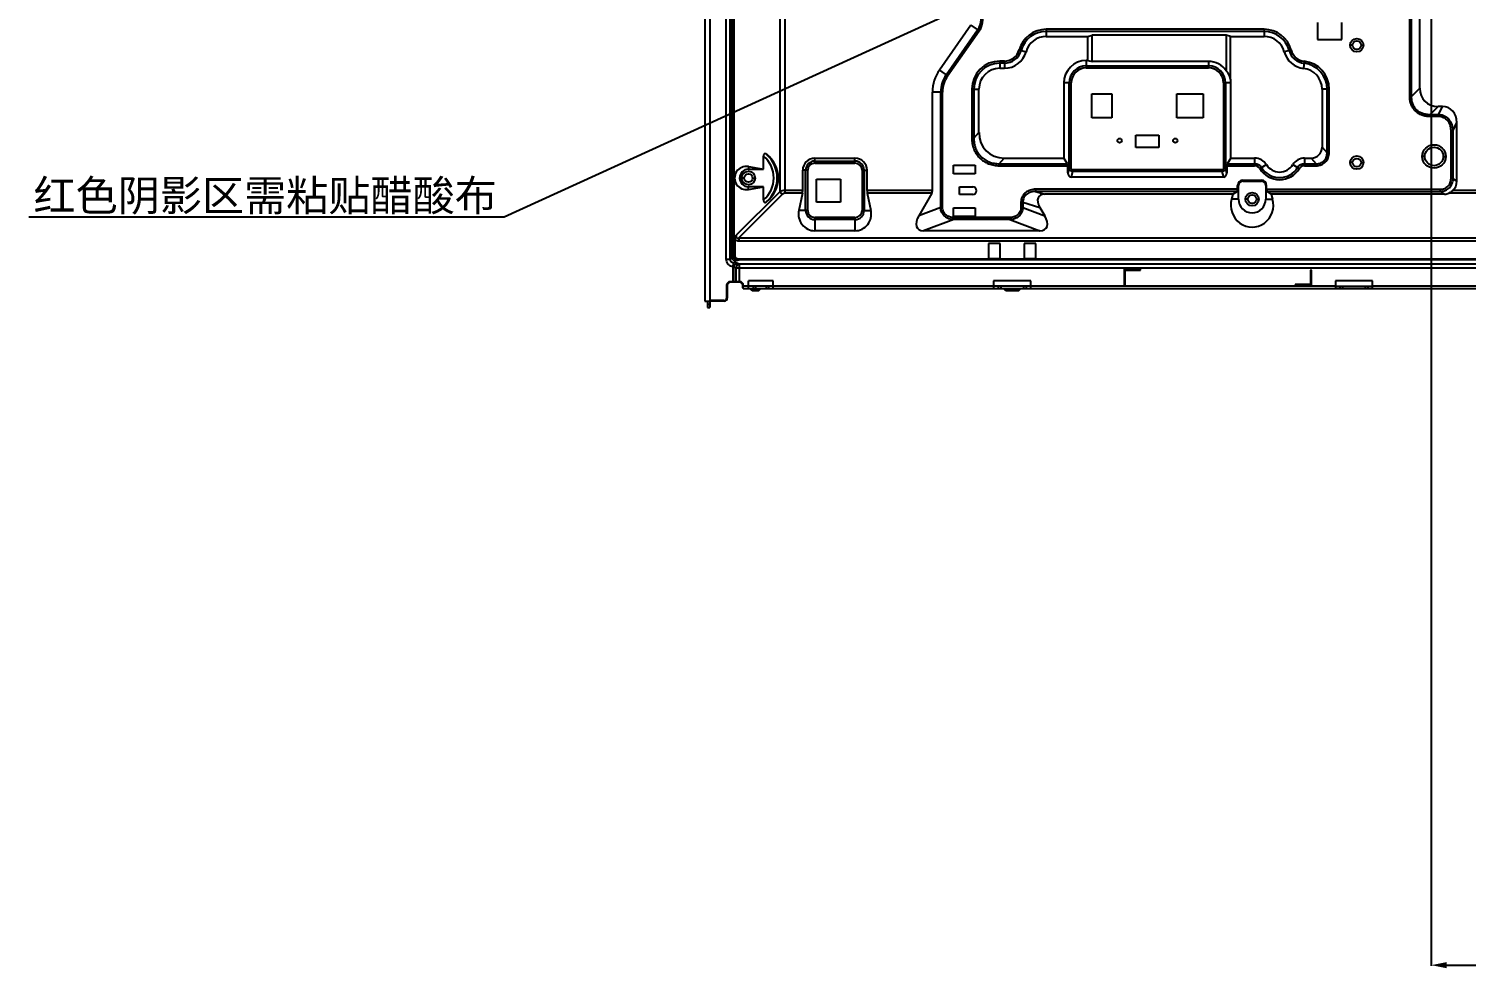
# Model space of a CAD drawing. Header units: millimetres. Extents: x 2012 to 4072, y 216 to 1572.
# Drawn here: x 2043.6 to 2509, y 215.8 to 519.9 of the extents above; entities that cross this region are included whole.
import ezdxf
from ezdxf import colors
from ezdxf.entities.mleader import LeaderData, LeaderLine
from ezdxf.math import Vec2, Vec3

# ---------------------------------------------------------------- set-up
doc = ezdxf.new("R2010")
doc.units = ezdxf.units.MM
doc.header["$LTSCALE"] = 46.255
doc.header["$PDMODE"] = 3
doc.header["$PDSIZE"] = 0.3125
doc.layers.get('0').update_dxf_attribs({"linetype": 'CONTINUOUS'})
doc.layers.get('Defpoints').update_dxf_attribs({"linetype": 'CONTINUOUS'})
doc.styles.get("Standard").update_dxf_attribs({"font": 'simfang.ttf'})
doc.dimstyles.new('DIMSTYLE_1', dxfattribs={"dimtxt": 5, "dimasz": 5, "dimexe": 0.18, "dimexo": 0.0625, "dimgap": 0.09, "dimtad": 1, "dimdec": 1, "dimdsep": 46, "dimtxsty": 'Standard', "dimblk": '_FILLED', "dimcen": 0.09, "dimclrt": 5, "dimadec": 0, "dimazin": 0, "dimtp": 0.5, "dimtm": 0.5, "dimtfac": 1, "dimtdec": 1, "dimtofl": 0, "dimtmove": 0, "dimatfit": 3, "dimldrblk": '_FILLED', "dimfxl": 1, "dimtolj": 1, "dimarcsym": 0})

# ---------------------------------------------------------------- blocks, each defined once
blk = doc.blocks.new('_FILLED')
at = {"color": 0, "linetype": 'ByBlock'}
blk.add_solid([(0, 0), (-1, 0.2), (-1, -0.2)], dxfattribs=at)
blk = doc.blocks.new('*D172')
at = {"color": 0, "lineweight": -2, "transparency": 16777216}
for p, q in [((3374.74, 532.34), (3374.74, 216.6)), ((2497.69, 527.34), (2497.69, 216.6)), ((2502.69, 216.78), (3369.74, 216.78))]:
    blk.add_line(p, q, dxfattribs=at)
at = {"layer": 'Defpoints', "color": 0, "transparency": 16777216}
for p in [(3374.74, 532.4), (2497.69, 527.4), (3374.74, 216.78)]:
    blk.add_point(p, dxfattribs=at)
at = {"color": 0, "lineweight": -2, "transparency": 16777216, "xscale": 5, "yscale": 5, "zscale": 5, "rotation": 180}
blk.add_blockref('_FILLED', (2497.69, 216.78), dxfattribs=at)
at = {"color": 0, "lineweight": -2, "transparency": 16777216, "xscale": 5, "yscale": 5, "zscale": 5}
blk.add_blockref('_FILLED', (3374.74, 216.78), dxfattribs=at)
at = {"color": 5, "transparency": 16777216, "insert": (2936.22, 219.4), "char_height": 5, "attachment_point": 5}
blk.add_mtext('\\A1;877', dxfattribs=at)

msp = doc.modelspace()

# ---------------------------------------------------------------- linework, layer by layer
at = {"color": 7, "linetype": 'Continuous'}
for p, q in [((2269.42, 445.33), (2269.42, 1055.64)), ((2270.7, 445.33), (2270.7, 1055.64)), ((2271.26, 1053), (2271.26, 446)), ((2271.87, 1053), (2271.87, 446.11)), ((2286.83, 467.24), (2286.83, 1025.93)), ((2288.38, 1025.93), (2288.38, 466.68)), ((2262.44, 1019.04), (2262.44, 431.74)), ((2264.14, 1019.04), (2264.14, 429.74)), ((2460.84, 521.95), (2460.84, 516.45)), ((2468.7, 516.45), (2468.7, 521.95)), ((2490.72, 497.99), (2490.72, 523.7)), ((2491.33, 497.99), (2491.33, 523.7)), ((2494.02, 500.68), (2494.02, 523.7)), ((2348.59, 521.1), (2338.42, 506.57)), ((2340.61, 505.03), (2350.79, 519.56)), ((2341.11, 504.69), (2351.29, 519.21)), ((2348.59, 521.1), (2351.29, 519.21)), ((2372.99, 519.75), (2372.99, 517.44)), ((2443.59, 519.75), (2372.99, 519.75)), ((2443.59, 519.09), (2372.99, 519.09)), ((2372.99, 517.44), (2386.45, 517.44)), ((2386.45, 517.44), (2387.88, 517.88)), ((2386.45, 509.66), (2386.45, 517.44)), ((2387.88, 509.34), (2387.88, 517.88)), ((2431.3, 517.88), (2387.88, 517.88)), ((2431.3, 517.88), (2431.3, 506.35)), ((2432.73, 517.44), (2431.3, 517.88)), ((2432.73, 503.73), (2432.73, 517.44)), ((2432.73, 517.44), (2443.59, 517.44)), ((2443.59, 519.75), (2443.59, 517.44)), ((2364.26, 513.09), (2366.49, 512.48)), ((2452.33, 513.04), (2450.1, 512.44)), ((2460.84, 516.45), (2468.7, 516.45)), ((2472.22, 514.59), (2471.42, 514.59)), ((2474.97, 514.59), (2475.77, 514.59)), ((2357.99, 509.45), (2357.99, 507.14)), ((2359.49, 509.45), (2357.99, 509.45)), ((2359.49, 508.79), (2357.99, 508.79)), ((2359.49, 509.45), (2359.49, 507.14)), ((2385.99, 509.66), (2385.99, 507.25)), ((2386.45, 509.66), (2385.99, 509.66)), ((2385.99, 507.92), (2425.59, 507.92)), ((2386.45, 509.66), (2387.88, 509.34)), ((2425.59, 509.34), (2387.88, 509.34)), ((2425.59, 509.34), (2425.59, 507.25)), ((2456.58, 509.4), (2456.33, 507.1)), ((2338.42, 506.57), (2341.11, 504.69)), ((2357.99, 507.14), (2359.49, 507.14)), ((2385.99, 507.25), (2425.59, 507.25)), ((2336.17, 467.53), (2336.17, 499.44)), ((2339.46, 499.44), (2336.17, 499.44)), ((2338.85, 462.02), (2338.85, 499.44)), ((2339.46, 462.02), (2339.46, 499.44)), ((2348.94, 500.4), (2348.94, 484.51)), ((2348.94, 500.4), (2351.25, 500.4)), ((2349.6, 500.4), (2349.6, 484.51)), ((2351.25, 486.32), (2351.25, 500.4)), ((2378.73, 502.4), (2378.73, 478.05)), ((2381.14, 502.4), (2378.73, 502.4)), ((2380.47, 474.8), (2380.47, 502.4)), ((2381.14, 474.8), (2381.14, 502.4)), ((2387.79, 491.1), (2387.79, 498.9)), ((2387.79, 498.9), (2394.29, 498.9)), ((2394.29, 498.9), (2394.29, 491.1)), ((2415.29, 491.1), (2415.29, 498.9)), ((2415.29, 498.9), (2423.79, 498.9)), ((2423.79, 498.9), (2423.79, 491.1)), ((2430.44, 502.4), (2430.44, 474.8)), ((2432.85, 502.4), (2430.44, 502.4)), ((2431.12, 502.4), (2431.12, 474.8)), ((2432.85, 478.05), (2432.85, 502.4)), ((2462.33, 500.4), (2462.33, 481.62)), ((2464.64, 500.4), (2462.33, 500.4)), ((2463.98, 479.8), (2463.98, 500.4)), ((2464.64, 479.8), (2464.64, 500.4)), ((2491.33, 497.99), (2494.02, 500.68)), ((2491.33, 497.99), (2490.72, 497.99)), ((2497.22, 492.1), (2499.9, 494.79)), ((2501.29, 494.79), (2499.9, 494.79)), ((2500.04, 492.1), (2501.29, 494.79)), ((2394.29, 491.1), (2387.79, 491.1)), ((2423.79, 491.1), (2415.29, 491.1)), ((2497.22, 492.1), (2497.22, 491.5)), ((2500.04, 492.1), (2497.22, 492.1)), ((2500.04, 491.5), (2497.22, 491.5)), ((2500.04, 492.1), (2500.04, 491.5)), ((2504.78, 486.97), (2505.98, 489.56)), ((2505.98, 470.56), (2505.98, 489.56)), ((2348.94, 484.51), (2349.6, 484.51)), ((2349.6, 484.51), (2351.25, 486.32)), ((2402.09, 481.5), (2402.09, 485.5)), ((2402.09, 485.5), (2409.49, 485.5)), ((2409.49, 485.5), (2409.49, 481.5)), ((2504.1, 471.35), (2504.1, 486.97)), ((2504.78, 486.97), (2504.1, 486.97)), ((2504.78, 471.35), (2504.78, 486.97)), ((2409.49, 481.5), (2402.09, 481.5)), ((2462.33, 481.62), (2463.98, 479.8)), ((2464.64, 479.8), (2463.98, 479.8)), ((2276.59, 475.29), (2276.59, 474.43)), ((2276.59, 475.29), (2281.47, 474.43)), ((2281.47, 474.43), (2281.47, 478.71)), ((2298.09, 476.38), (2298.09, 478.01)), ((2298.09, 478.01), (2311.09, 478.01)), ((2298.09, 477.07), (2311.09, 477.07)), ((2298.09, 476.38), (2311.09, 476.38)), ((2311.09, 476.38), (2311.09, 478.01)), ((2343.03, 473), (2343.03, 475.8)), ((2343.03, 475.8), (2350.03, 475.8)), ((2350.03, 475.8), (2350.03, 473)), ((2357.77, 476.22), (2359.43, 478.05)), ((2357.77, 475.57), (2357.77, 476.22)), ((2357.77, 476.22), (2379.95, 476.22)), ((2357.77, 475.57), (2380.07, 475.57)), ((2359.43, 478.05), (2378.73, 478.05)), ((2379.95, 476.22), (2378.73, 478.05)), ((2380.07, 473.32), (2380.07, 475.57)), ((2380.47, 474.8), (2380.07, 473.32)), ((2381.14, 474.8), (2380.47, 474.8)), ((2430.44, 474.8), (2431.12, 474.8)), ((2431.51, 473.32), (2431.12, 474.8)), ((2431.51, 475.57), (2431.51, 473.32)), ((2431.51, 475.57), (2440.51, 475.57)), ((2432.85, 478.05), (2431.63, 476.22)), ((2431.63, 476.22), (2440.51, 476.22)), ((2432.85, 478.05), (2440.51, 478.05)), ((2440.51, 478.05), (2440.51, 475.57)), ((2444.3, 475.94), (2442.2, 474.63)), ((2452.88, 475.94), (2454.98, 474.63)), ((2456.67, 478.05), (2456.67, 475.57)), ((2456.67, 478.05), (2458.8, 478.05)), ((2456.67, 476.22), (2460.46, 476.22)), ((2456.67, 475.57), (2460.46, 475.57)), ((2458.8, 478.05), (2460.46, 476.22)), ((2460.46, 475.57), (2460.46, 476.22)), ((2472.22, 476.59), (2471.42, 476.59)), ((2474.97, 476.59), (2475.77, 476.59)), ((2495.59, 478.59), (2494.79, 478.59)), ((2501.59, 478.59), (2502.39, 478.59)), ((2275.22, 471.6), (2274.42, 471.6)), ((2276.59, 474.43), (2281.47, 474.43)), ((2277.97, 471.6), (2278.77, 471.6)), ((2294.18, 467.53), (2294.18, 474.1)), ((2295.81, 474.1), (2294.18, 474.1)), ((2295.12, 461.1), (2295.12, 474.1)), ((2295.81, 461.1), (2295.81, 474.1)), ((2298.63, 463.75), (2298.63, 471.25)), ((2298.63, 471.25), (2306.43, 471.25)), ((2306.43, 471.25), (2306.43, 463.75)), ((2313.38, 474.1), (2313.38, 461.1)), ((2313.38, 474.1), (2315.01, 474.1)), ((2314.06, 474.1), (2314.06, 461.1)), ((2315.01, 467.53), (2315.01, 474.1)), ((2350.03, 473), (2343.03, 473)), ((2381.56, 473.73), (2381.08, 471.93)), ((2430.5, 471.93), (2381.08, 471.93)), ((2381.56, 474.22), (2381.56, 473.73)), ((2430.02, 474.22), (2381.56, 474.22)), ((2430.02, 473.73), (2381.56, 473.73)), ((2430.02, 474.22), (2430.02, 473.73)), ((2430.5, 471.93), (2430.02, 473.73)), ((2436.69, 470.59), (2436.69, 470.88)), ((2436.69, 470.88), (2442.69, 470.88)), ((2436.69, 470.59), (2442.69, 470.59)), ((2442.69, 470.59), (2442.69, 470.88)), ((2504.78, 471.35), (2504.1, 471.35)), ((2504.78, 471.35), (2505.98, 470.56)), ((2286.83, 467.24), (2272.65, 453.06)), ((2287.68, 466.39), (2273.5, 452.21)), ((2276.59, 467.91), (2276.59, 468.77)), ((2281.47, 468.77), (2276.59, 468.77)), ((2276.59, 467.91), (2281.47, 468.77)), ((2281.47, 464.49), (2281.47, 468.77)), ((2294.18, 467.53), (2288.38, 467.53)), ((2294.1, 466.68), (2288.38, 466.68)), ((2294.1, 466.68), (2292.91, 461.1)), ((2336.17, 467.53), (2315.01, 467.53)), ((2315.08, 466.68), (2316.27, 461.1)), ((2335.96, 466.68), (2315.08, 466.68)), ((2335.96, 466.68), (2331.77, 459.41)), ((2344.93, 466.25), (2344.93, 468.75)), ((2344.93, 468.75), (2349.23, 468.75)), ((2349.23, 466.25), (2344.93, 466.25)), ((2369.58, 467.96), (2369.58, 467.27)), ((2435.01, 467.96), (2369.58, 467.96)), ((2369.58, 467.27), (2372.52, 466.37)), ((2434.85, 467.27), (2369.58, 467.27)), ((2433.49, 466.37), (2372.52, 466.37)), ((2433.49, 466.37), (2433.06, 464.75)), ((2433.49, 466.37), (2434.85, 467.27)), ((2435.01, 467.96), (2435.01, 469.2)), ((2435.3, 469.2), (2435.01, 469.2)), ((2435.3, 464.75), (2435.3, 469.2)), ((2444.08, 469.2), (2444.08, 464.75)), ((2444.08, 469.2), (2444.37, 469.2)), ((2444.37, 467.96), (2444.37, 469.2)), ((2444.37, 467.96), (2500.64, 467.96)), ((2445.89, 466.37), (2444.53, 467.27)), ((2444.53, 467.27), (2500.64, 467.27)), ((2445.89, 466.37), (2446.32, 464.75)), ((2502, 466.37), (2445.89, 466.37)), ((2500.64, 467.27), (2500.64, 467.96)), ((2500.64, 467.27), (2502, 466.37)), ((2521.22, 466.68), (2503.38, 466.68)), ((2518.93, 467.53), (2504.62, 467.53)), ((2295.81, 461.1), (2292.91, 461.1)), ((2306.43, 463.75), (2298.63, 463.75)), ((2313.38, 461.1), (2316.27, 461.1)), ((2338.85, 462.02), (2331.77, 459.41)), ((2339.46, 462.02), (2338.85, 462.02)), ((2343.03, 459.2), (2343.03, 462)), ((2343.03, 462), (2350.03, 462)), ((2350.03, 462), (2350.03, 459.2)), ((2364.84, 463.79), (2364.84, 462.02)), ((2364.84, 463.79), (2365.44, 463.79)), ((2364.84, 462.02), (2365.44, 462.02)), ((2365.44, 463.79), (2365.44, 462.02)), ((2365.44, 463.79), (2370.98, 462.1)), ((2365.44, 462.02), (2372.53, 459.41)), ((2370.98, 462.1), (2372.53, 459.41)), ((2435.3, 464.75), (2433.06, 464.75)), ((2438.32, 464.75), (2437.52, 464.75)), ((2441.07, 464.75), (2441.87, 464.75)), ((2444.08, 464.75), (2446.32, 464.75)), ((2298.09, 458.81), (2298.09, 454.53)), ((2311.09, 458.81), (2298.09, 458.81)), ((2311.09, 458.13), (2298.09, 458.13)), ((2311.09, 458.81), (2311.09, 454.53)), ((2343.08, 458.13), (2333.29, 454.53)), ((2350.03, 459.2), (2343.03, 459.2)), ((2343.08, 458.81), (2343.08, 458.13)), ((2361.22, 458.81), (2343.08, 458.81)), ((2361.22, 458.13), (2343.08, 458.13)), ((2361.22, 458.81), (2361.22, 458.13)), ((2361.22, 458.13), (2371, 454.53)), ((2272.21, 446.18), (2272.21, 451.64)), ((2272.35, 451.64), (2272.21, 451.64)), ((2272.35, 446.18), (2272.35, 451.64)), ((2273.5, 452.21), (2273.5, 451.29)), ((2273.5, 452.21), (3363.68, 452.21)), ((2311.09, 454.53), (2298.09, 454.53)), ((2371, 454.53), (2333.29, 454.53)), ((2273.5, 451.29), (3363.68, 451.29)), ((2354.29, 450.4), (2354.29, 445.6)), ((2358.09, 450.4), (2354.29, 450.4)), ((2358.09, 445.6), (2358.09, 450.4)), ((2365.89, 450.4), (2365.89, 445.6)), ((2369.69, 450.4), (2365.89, 450.4)), ((2369.69, 445.6), (2369.69, 450.4)), ((2269.42, 445.33), (2270.7, 445.33)), ((2270.7, 445.33), (2271.26, 446)), ((2271.71, 442.87), (2271.79, 444.13)), ((2271.71, 437.84), (2271.71, 442.87)), ((2271.87, 446.11), (2272.21, 446.18)), ((2271.87, 444.13), (2272.44, 444.82)), ((2271.88, 438.04), (2271.88, 442.7)), ((2272.6, 442.44), (2271.88, 442.7)), ((2272.35, 446.18), (2272.21, 446.18)), ((2272.6, 438.04), (2272.6, 442.44)), ((3364.58, 442.44), (2272.6, 442.44)), ((2272.72, 444.94), (2273.56, 445.12)), ((2273.73, 443.71), (2273.01, 443.98)), ((2273.56, 445.31), (2273.56, 445.12)), ((3363.62, 445.31), (2273.56, 445.31)), ((3363.62, 445.12), (2273.56, 445.12)), ((2273.73, 437.84), (2273.73, 443.71)), ((3363.45, 443.71), (2273.73, 443.71)), ((2354.29, 445.6), (2358.09, 445.6)), ((2365.89, 445.6), (2369.69, 445.6)), ((2270.74, 437.84), (2270.74, 438.04)), ((2273.74, 438.04), (2270.74, 438.04)), ((2273.74, 437.84), (2270.74, 437.84)), ((2272.06, 437.84), (2271.88, 438.04)), ((2272.78, 437.84), (2272.6, 438.04)), ((2273.74, 437.84), (2273.74, 438.04)), ((2276.59, 435.84), (2276.59, 438.29)), ((2284.59, 438.29), (2276.59, 438.29)), ((2284.59, 435.84), (2284.59, 438.29)), ((2356, 438.29), (2356, 435.84)), ((2368, 438.29), (2356, 438.29)), ((2368, 435.84), (2368, 438.29)), ((2398.29, 442.1), (2398.29, 436.8)), ((2403.59, 442.1), (2398.29, 442.1)), ((2398.59, 436.8), (2398.59, 441.8)), ((2398.59, 441.8), (2403.59, 441.8)), ((2403.59, 441.8), (2403.59, 442.1)), ((2458.59, 441.8), (2458.59, 437.1)), ((2458.89, 441.8), (2458.59, 441.8)), ((2458.89, 436.8), (2458.89, 441.8)), ((2466.64, 438.29), (2466.64, 435.84)), ((2478.64, 438.29), (2466.64, 438.29)), ((2466.64, 438.29), (2466.64, 435.84)), ((2478.64, 438.29), (2466.64, 438.29)), ((2478.64, 435.84), (2478.64, 438.29)), ((2478.64, 435.84), (2478.64, 438.29)), ((2269.54, 436.84), (2269.54, 432.74)), ((2269.74, 436.84), (2269.54, 436.84)), ((2269.74, 436.84), (2269.74, 432.74)), ((2274.74, 436.04), (2274.74, 436.84)), ((2274.74, 436.84), (2274.94, 436.84)), ((2276.59, 436.64), (2274.74, 436.64)), ((2274.74, 436.04), (2274.94, 435.84)), ((2274.94, 435.84), (2274.94, 436.84)), ((2274.94, 435.84), (3362.44, 435.84)), ((2284.59, 436.64), (2276.59, 436.64)), ((2277.8, 435.04), (2277, 435.84)), ((2279.86, 435.04), (2277.8, 435.04)), ((2278.09, 436.64), (2278.09, 435.84)), ((2278.33, 435.04), (2278.33, 435.84)), ((2278.89, 436.64), (2278.89, 435.84)), ((2279.33, 435.04), (2279.33, 435.84)), ((2279.86, 435.04), (2280.66, 435.84)), ((2282.29, 436.64), (2282.29, 435.84)), ((2283.09, 436.64), (2283.09, 435.84)), ((2387.32, 436.64), (2284.59, 436.64)), ((2368, 436.64), (2356, 436.64)), ((2357.5, 436.64), (2357.5, 435.84)), ((2358.3, 436.64), (2358.3, 435.84)), ((2359.96, 435.04), (2359.16, 435.84)), ((2359.96, 435.04), (2359.16, 435.84)), ((2364.02, 435.04), (2359.96, 435.04)), ((2364.02, 435.04), (2359.96, 435.04)), ((2360.49, 435.04), (2360.49, 435.84)), ((2360.49, 435.04), (2360.49, 435.84)), ((2363.49, 435.04), (2363.49, 435.84)), ((2363.49, 435.04), (2363.49, 435.84)), ((2364.02, 435.04), (2364.82, 435.84)), ((2364.02, 435.04), (2364.82, 435.84)), ((2365.7, 436.64), (2365.7, 435.84)), ((2366.5, 436.64), (2366.5, 435.84)), ((2466.64, 436.64), (2387.32, 436.64)), ((2398.29, 436.8), (2398.59, 436.8)), ((2453.59, 437.1), (2453.59, 436.8)), ((2458.59, 437.1), (2453.59, 437.1)), ((2453.59, 436.8), (2458.89, 436.8)), ((2466.64, 436.64), (2478.64, 436.64)), ((2466.64, 436.64), (2478.64, 436.64)), ((2468.14, 436.64), (2468.14, 435.84)), ((2468.14, 436.64), (2468.14, 435.84)), ((2468.94, 436.64), (2468.94, 435.84)), ((2468.94, 436.64), (2468.94, 435.84)), ((2476.34, 436.64), (2476.34, 435.84)), ((2476.34, 436.64), (2476.34, 435.84)), ((2477.14, 436.64), (2477.14, 435.84)), ((2477.14, 436.64), (2477.14, 435.84)), ((2557.96, 436.64), (2478.64, 436.64)), ((2262.44, 431.74), (2264.14, 431.74)), ((2263.34, 431.74), (2263.34, 429.74)), ((2263.34, 430.74), (2264.14, 430.74)), ((2263.34, 429.74), (2264.14, 429.74)), ((2268.74, 431.94), (2264.14, 431.94)), ((2268.74, 431.74), (2264.14, 431.74)), ((2268.74, 431.74), (2268.74, 431.94)), ((2269.74, 432.74), (2269.54, 432.74))]:
    msp.add_line(p, q, dxfattribs=at)
for centre, radius in [((2473.59, 514.59), 2.17), ((2473.59, 514.59), 1.38), ((2396.79, 483.7), 0.7), ((2414.79, 483.7), 0.7), ((2498.59, 478.59), 3.8), ((2498.59, 478.59), 3), ((2473.59, 476.59), 2.17), ((2473.59, 476.59), 1.38), ((2276.59, 471.6), 2.17), ((2276.59, 471.6), 1.38), ((2439.69, 464.75), 2.17), ((2439.69, 464.75), 1.38)]:
    msp.add_circle(centre, radius, dxfattribs=at)
for centre, radius, start, end in [((2345.67, 523.15), 6.26, 324.9779, 30), ((2345.67, 523.15), 6.87, 324.9779, 30), ((2372.99, 510.7), 9.05, 90, 164.6816), ((2372.99, 510.7), 8.39, 90, 164.6816), ((2372.99, 510.7), 6.74, 90, 164.6816), ((2443.59, 510.7), 9.05, 14.9652, 90), ((2443.59, 510.7), 8.39, 14.9652, 90), ((2443.59, 510.7), 6.74, 14.9652, 90), ((2359.49, 514.4), 4.95, 270, 344.6816), ((2359.49, 514.4), 5.61, 270, 344.6816), ((2359.49, 514.4), 7.26, 270, 344.6816), ((2457.12, 514.32), 7.26, 194.9652, 263.7458), ((2457.12, 514.32), 5.61, 194.9652, 263.7458), ((2457.12, 514.32), 4.95, 194.9652, 263.7458), ((2357.99, 500.4), 9.05, 90, 180), ((2357.99, 500.4), 8.39, 90, 180), ((2385.99, 502.4), 7.26, 90, 180), ((2385.99, 502.4), 5.53, 90, 180), ((2425.59, 502.4), 6.94, 34.6573, 90), ((2425.59, 502.4), 5.53, 0, 90), ((2455.59, 500.4), 8.39, 0, 83.7458), ((2455.59, 500.4), 9.05, 0, 83.7458), ((2348.59, 499.44), 12.42, 144.9779, 180), ((2348.59, 499.44), 9.74, 144.9779, 180), ((2348.59, 499.44), 9.13, 144.9779, 180), ((2357.99, 500.4), 6.74, 90, 180), ((2385.99, 502.4), 4.85, 90, 180), ((2425.59, 502.4), 4.85, 0, 90), ((2425.59, 502.4), 7.26, 0, 10.5542), ((2455.59, 500.4), 6.74, 0, 83.7458), ((2275.59, 471.6), 9.23, 309.6086, 50.3914), ((2275.59, 471.6), 10.32, 311.8467, 48.1533), ((2298.09, 474.1), 3.91, 90, 180), ((2298.09, 474.1), 2.97, 90, 180), ((2298.09, 474.1), 2.29, 90, 180), ((2311.09, 474.1), 3.91, 0, 90), ((2311.09, 474.1), 2.97, 0, 90), ((2311.09, 474.1), 2.29, 0, 90), ((2440.51, 473.59), 4.46, 31.7569, 90), ((2440.51, 473.59), 2.63, 31.7569, 90), ((2440.51, 473.59), 1.98, 31.7569, 90), ((2448.59, 478.59), 6.87, 211.7569, 328.2431), ((2448.59, 478.59), 5.04, 211.7569, 328.2431), ((2456.67, 473.59), 4.46, 90, 148.2431), ((2456.67, 473.59), 2.63, 90, 148.2431), ((2456.67, 473.59), 1.98, 90, 148.2431), ((2276.59, 471.6), 2.83, 90, 270), ((2436.69, 469.2), 1.68, 90, 180), ((2436.69, 469.2), 1.39, 90, 180), ((2448.59, 478.59), 7.52, 211.7569, 328.2431), ((2442.69, 469.2), 1.68, 0, 90), ((2442.69, 469.2), 1.39, 0, 90), ((2288.38, 465.68), 1, 90.0016, 134.9984), ((2349.23, 467.5), 1.25, 270, 90), ((2298.09, 461.1), 2.97, 180, 270), ((2298.09, 461.1), 2.29, 180, 270), ((2311.09, 461.1), 2.97, 270, 0), ((2311.09, 461.1), 2.29, 270, 0), ((2439.69, 464.75), 4.39, 180, 0), ((2271.9, 448.08), 3.95, 268.3819, 269.5053), ((2270.74, 436.84), 1.2, 90, 180), ((2270.74, 436.84), 1, 90, 180), ((2273.74, 436.84), 1.2, 0, 90), ((2273.74, 436.84), 1, 0, 90), ((2268.74, 432.74), 1, 270, 0), ((2268.74, 432.74), 0.8, 270, 0)]:
    msp.add_arc(centre, radius, start, end, dxfattribs=at)
for centre, major_axis, ratio, start_param, end_param in [((2426.93, 502.4), (5.96, 0), 0.974397, 0.231172, 0.747542), ((2501.87, 502.64), (6.21, 6.21), 0.774597, 2.482535, 3.800651), ((2500.59, 488.78), (-2.59, -5.59), 0.84361, 2.073745, 3.514768), ((2360.62, 487.53), (6.73, 7.4), 0.879608, -3.910051, -2.466622), ((2458.29, 482.14), (-2.91, 3.2), 0.879608, -3.816564, -2.373135), ((2275.92, 471.6), (3.81, 0), 0.984332, 1.393543, 4.889643), ((2276.45, 471.6), (9.79, 0), 0.996166, -0.907673, 0.907673), ((2379.88, 475.57), (0, 0.7), 0.267949, -1.570796, -0.380506), ((2431.7, 475.57), (0, 0.7), 0.267949, 0.380506, 1.570796), ((2381.31, 473.63), (0.45, 1.67), 0.694747, 1.938896, 3.325643), ((2430.27, 473.63), (0.45, -1.67), 0.694747, -0.18405, 1.202696), ((2501.63, 470.76), (-3.68, 2.42), 0.952213, 2.888476, 3.701352), ((2293.92, 467.53), (0, 1.2), 0.212557, -2.356194, -1.570796), ((2315.26, 467.53), (0, 1.2), 0.212557, -4.712389, -3.926991), ((2335.47, 467.53), (0, 1.2), 0.57735, -2.356194, -1.570796), ((2375.6, 461.69), (4.96, -3.94), 0.510365, 2.570995, 4.054858), ((2434.82, 467.96), (0, 0.7), 0.267949, -2.96706, -1.570796), ((2444.56, 467.96), (0, 0.7), 0.267949, -4.712389, -3.316126), ((2500.42, 471.55), (-3.35, 4.64), 0.687258, -3.602152, -3.25651), ((2298.09, 459.95), (0, 5.42), 0.977149, 1.356606, 3.141593), ((2311.09, 459.95), (0, 5.42), 0.977149, -3.141593, -1.356606), ((2439.69, 462.83), (0, 7.15), 0.963433, 1.299533, 4.983653), ((2336.94, 459.98), (5.59, 4.71), 0.492727, 2.204266, 3.670919), ((2367.35, 459.98), (5.59, -4.71), 0.492727, -0.529326, 0.937326)]:
    msp.add_ellipse(centre, major_axis=major_axis, ratio=ratio, start_param=start_param, end_param=end_param, dxfattribs=at)
for points, knots in [([(2497.22, 491.5), (2496.79, 491.5), (2495.93, 491.56), (2494.68, 491.89), (2493.52, 492.47), (2492.5, 493.28), (2491.7, 494.29), (2491.12, 495.45), (2490.79, 496.7), (2490.72, 497.56), (2490.72, 497.99)], [0, 0, 0, 0, 0.125049, 0.250063, 0.37504, 0.499992, 0.624945, 0.749925, 0.874943, 1, 1, 1, 1]), ([(2497.22, 492.1), (2496.83, 492.09), (2496.04, 492.14), (2494.89, 492.42), (2493.82, 492.93), (2492.89, 493.66), (2492.15, 494.59), (2491.65, 495.66), (2491.37, 496.81), (2491.32, 497.6), (2491.33, 497.99)], [0, 0, 0, 0, 0.125025, 0.250031, 0.375018, 0.499987, 0.624959, 0.749951, 0.874964, 1, 1, 1, 1]), ([(2504.78, 486.97), (2504.77, 487.62), (2504.6, 488.59), (2504.05, 489.76), (2503.49, 490.55), (2502.77, 491.21), (2501.94, 491.71), (2501.01, 492.02), (2500.37, 492.1), (2500.04, 492.1)], [0, 0, 0, 0, 0.249253, 0.374341, 0.499452, 0.62458, 0.749719, 0.874859, 1, 1, 1, 1]), ([(2504.1, 486.97), (2504.1, 487.54), (2503.97, 488.39), (2503.52, 489.43), (2503.04, 490.13), (2502.43, 490.72), (2501.7, 491.17), (2500.89, 491.44), (2500.33, 491.5), (2500.04, 491.5)], [0, 0, 0, 0, 0.249512, 0.374636, 0.499733, 0.624804, 0.749859, 0.874915, 1, 1, 1, 1]), ([(2348.94, 484.51), (2348.94, 483.92), (2349.04, 482.75), (2349.51, 481.06), (2350.3, 479.48), (2351.4, 478.1), (2352.76, 476.98), (2354.32, 476.16), (2356.01, 475.68), (2357.18, 475.57), (2357.77, 475.57)], [0, 0, 0, 0, 0.125034, 0.250044, 0.375034, 0.500011, 0.624985, 0.749969, 0.874971, 1, 1, 1, 1]), ([(2349.6, 484.51), (2349.59, 483.96), (2349.68, 482.88), (2350.1, 481.29), (2350.82, 479.83), (2351.84, 478.54), (2353.1, 477.5), (2354.56, 476.75), (2356.14, 476.31), (2357.22, 476.22), (2357.77, 476.22)], [0, 0, 0, 0, 0.12502, 0.250027, 0.37502, 0.500005, 0.624987, 0.749977, 0.874979, 1, 1, 1, 1]), ([(2282.48, 479.29), (2282.43, 479.33), (2282.33, 479.39), (2282.16, 479.47), (2281.99, 479.5), (2281.81, 479.47), (2281.65, 479.35), (2281.54, 479.17), (2281.48, 478.95), (2281.47, 478.79), (2281.47, 478.71)], [0, 0, 0, 0, 0.117628, 0.230328, 0.339132, 0.448038, 0.56582, 0.700128, 0.84755, 1, 1, 1, 1]), ([(2460.46, 475.57), (2461.01, 475.57), (2462.12, 475.77), (2463.54, 476.71), (2464.45, 478.14), (2464.64, 479.25), (2464.64, 479.8)], [0, 0, 0, 0, 0.250099, 0.499917, 0.749792, 1, 1, 1, 1]), ([(2460.46, 476.22), (2460.7, 476.22), (2461.17, 476.25), (2461.85, 476.43), (2462.49, 476.76), (2463.04, 477.21), (2463.48, 477.77), (2463.89, 478.62), (2463.99, 479.34), (2463.98, 479.8)], [0, 0, 0, 0, 0.125099, 0.250228, 0.375381, 0.500545, 0.625706, 0.750852, 1, 1, 1, 1]), ([(2381.56, 473.73), (2381.42, 473.74), (2381.14, 473.81), (2380.79, 474.06), (2380.55, 474.4), (2380.48, 474.67), (2380.47, 474.8)], [0, 0, 0, 0, 0.256412, 0.510331, 0.758247, 1, 1, 1, 1]), ([(2381.56, 474.22), (2381.5, 474.22), (2381.36, 474.26), (2381.23, 474.41), (2381.16, 474.6), (2381.14, 474.73), (2381.14, 474.8)], [0, 0, 0, 0, 0.248594, 0.498257, 0.748926, 1, 1, 1, 1]), ([(2431.12, 474.8), (2431.1, 474.67), (2431.03, 474.4), (2430.79, 474.06), (2430.44, 473.81), (2430.16, 473.74), (2430.02, 473.73)], [0, 0, 0, 0, 0.241728, 0.489638, 0.743554, 1, 1, 1, 1]), ([(2430.44, 474.8), (2430.44, 474.73), (2430.43, 474.6), (2430.35, 474.41), (2430.22, 474.26), (2430.08, 474.22), (2430.02, 474.22)], [0, 0, 0, 0, 0.251049, 0.501706, 0.751361, 1, 1, 1, 1]), ([(2500.64, 467.96), (2501.09, 467.96), (2501.99, 468.13), (2503.15, 468.87), (2503.92, 470), (2504.1, 470.91), (2504.1, 471.35)], [0, 0, 0, 0, 0.25013, 0.500113, 0.750025, 1, 1, 1, 1]), ([(2500.64, 467.27), (2501.17, 467.27), (2502.25, 467.48), (2503.63, 468.38), (2504.55, 469.74), (2504.77, 470.82), (2504.78, 471.35)], [0, 0, 0, 0, 0.249998, 0.499998, 0.749998, 1, 1, 1, 1]), ([(2288.38, 467.53), (2288.1, 467.53), (2287.57, 467.48), (2287.05, 467.34), (2286.83, 467.24)], [0, 0, 0, 0, 0.537904, 1, 1, 1, 1]), ([(2369.58, 467.96), (2369, 467.96), (2367.82, 467.78), (2366.5, 467.08), (2365.67, 466.25), (2365.2, 465.5), (2364.9, 464.67), (2364.84, 464.08), (2364.84, 463.79)], [0, 0, 0, 0, 0.249809, 0.49925, 0.62446, 0.749645, 0.874817, 1, 1, 1, 1]), ([(2369.58, 467.27), (2369.08, 467.28), (2368.07, 467.15), (2366.91, 466.59), (2366.18, 465.9), (2365.75, 465.26), (2365.49, 464.55), (2365.44, 464.04), (2365.44, 463.79)], [0, 0, 0, 0, 0.249573, 0.498933, 0.62418, 0.749447, 0.874723, 1, 1, 1, 1]), ([(2504.62, 467.53), (2504.52, 467.44), (2504.14, 467.12), (2503.71, 466.85), (2503.38, 466.68)], [0, 0, 0, 0, 0.258116, 1, 1, 1, 1]), ([(2281.47, 464.49), (2281.47, 464.41), (2281.48, 464.25), (2281.54, 464.03), (2281.65, 463.85), (2281.81, 463.73), (2281.99, 463.7), (2282.16, 463.73), (2282.33, 463.8), (2282.43, 463.87), (2282.48, 463.91)], [0, 0, 0, 0, 0.15245, 0.299872, 0.43418, 0.551962, 0.660868, 0.769672, 0.882372, 1, 1, 1, 1]), ([(2343.08, 458.13), (2342.55, 458.14), (2341.49, 458.32), (2340.32, 459), (2339.59, 459.78), (2339.18, 460.47), (2338.92, 461.22), (2338.85, 461.76), (2338.85, 462.02)], [0, 0, 0, 0, 0.249396, 0.498748, 0.624037, 0.749356, 0.874684, 1, 1, 1, 1]), ([(2343.08, 458.81), (2342.63, 458.81), (2341.73, 458.95), (2340.72, 459.49), (2340.09, 460.13), (2339.73, 460.71), (2339.51, 461.35), (2339.46, 461.8), (2339.46, 462.02)], [0, 0, 0, 0, 0.249792, 0.499204, 0.624418, 0.749612, 0.874798, 1, 1, 1, 1]), ([(2364.84, 462.02), (2364.84, 461.8), (2364.79, 461.35), (2364.57, 460.71), (2364.21, 460.13), (2363.58, 459.49), (2362.56, 458.95), (2361.66, 458.81), (2361.22, 458.81)], [0, 0, 0, 0, 0.125197, 0.25038, 0.375573, 0.500788, 0.750205, 1, 1, 1, 1]), ([(2365.44, 462.02), (2365.44, 461.76), (2365.38, 461.22), (2365.12, 460.47), (2364.7, 459.78), (2363.98, 459), (2362.81, 458.32), (2361.74, 458.14), (2361.22, 458.13)], [0, 0, 0, 0, 0.125316, 0.250642, 0.375963, 0.501254, 0.750608, 1, 1, 1, 1]), ([(2272.21, 451.64), (2272.21, 451.77), (2272.24, 452.03), (2272.36, 452.52), (2272.53, 452.85), (2272.65, 453.06)], [0, 0, 0, 0, 0.261945, 0.517158, 1, 1, 1, 1]), ([(2272.35, 451.64), (2272.34, 451.89), (2272.38, 452.38), (2272.55, 452.84), (2272.65, 453.06)], [0, 0, 0, 0, 0.511806, 1, 1, 1, 1]), ([(2272.35, 451.64), (2272.52, 451.52), (2272.89, 451.34), (2273.3, 451.29), (2273.5, 451.29)], [0, 0, 0, 0, 0.499369, 1, 1, 1, 1]), ([(2272.65, 453.06), (2272.64, 453), (2272.61, 452.87), (2272.59, 452.67), (2272.62, 452.47), (2272.72, 452.29), (2272.91, 452.18), (2273.11, 452.15), (2273.31, 452.17), (2273.44, 452.2), (2273.5, 452.21)], [0, 0, 0, 0, 0.123839, 0.248313, 0.373727, 0.499988, 0.626256, 0.751683, 0.876162, 1, 1, 1, 1]), ([(2271.71, 442.87), (2271.4, 442.89), (2270.79, 443.04), (2270.03, 443.6), (2269.53, 444.4), (2269.42, 445.02), (2269.42, 445.33)], [0, 0, 0, 0, 0.250001, 0.499943, 0.749917, 1, 1, 1, 1]), ([(2271.79, 444.13), (2271.64, 444.14), (2271.34, 444.2), (2270.97, 444.48), (2270.74, 444.88), (2270.7, 445.18), (2270.7, 445.33)], [0, 0, 0, 0, 0.249924, 0.501252, 0.751775, 1, 1, 1, 1]), ([(2271.26, 446), (2271.28, 446.01), (2271.35, 446.03), (2271.49, 446.06), (2271.66, 446.09), (2271.79, 446.1), (2271.87, 446.11)], [0, 0, 0, 0, 0.142679, 0.359262, 0.646948, 1, 1, 1, 1]), ([(2272.44, 444.82), (2272.29, 444.83), (2271.98, 444.9), (2271.6, 445.16), (2271.33, 445.54), (2271.26, 445.85), (2271.26, 446)], [0, 0, 0, 0, 0.249612, 0.501068, 0.751906, 1, 1, 1, 1]), ([(2271.73, 442.86), (2271.73, 443.01), (2271.74, 443.28), (2271.77, 443.61), (2271.8, 443.83), (2271.82, 443.96), (2271.84, 444.06), (2271.86, 444.11), (2271.87, 444.13)], [0, 0, 0, 0, 0.338674, 0.639174, 0.764248, 0.867714, 0.946848, 1, 1, 1, 1]), ([(2271.88, 442.7), (2271.87, 442.74), (2271.84, 442.81), (2271.77, 442.85), (2271.73, 442.86)], [0, 0, 0, 0, 0.484703, 1, 1, 1, 1]), ([(2272.72, 444.94), (2272.61, 444.96), (2272.39, 445.06), (2272.13, 445.33), (2271.95, 445.69), (2271.88, 445.97), (2271.87, 446.11)], [0, 0, 0, 0, 0.213689, 0.456246, 0.723041, 1, 1, 1, 1]), ([(2273.01, 443.98), (2272.94, 444), (2272.78, 444.04), (2272.4, 444.11), (2272.09, 444.13), (2271.87, 444.13)], [0, 0, 0, 0, 0.188156, 0.425343, 1, 1, 1, 1]), ([(2271.88, 442.7), (2271.9, 442.86), (2271.98, 443.17), (2272.23, 443.57), (2272.58, 443.86), (2272.87, 443.96), (2273.01, 443.98)], [0, 0, 0, 0, 0.259645, 0.517679, 0.765746, 1, 1, 1, 1]), ([(2273.56, 445.12), (2273.4, 445.12), (2273.09, 445.16), (2272.65, 445.36), (2272.36, 445.65), (2272.24, 445.94), (2272.21, 446.1), (2272.21, 446.18)], [0, 0, 0, 0, 0.249901, 0.49968, 0.749047, 0.874518, 1, 1, 1, 1]), ([(2273.56, 445.31), (2273.42, 445.31), (2273.15, 445.34), (2272.76, 445.49), (2272.49, 445.72), (2272.38, 445.98), (2272.35, 446.11), (2272.35, 446.18)], [0, 0, 0, 0, 0.250469, 0.500558, 0.749618, 0.874818, 1, 1, 1, 1]), ([(2272.44, 444.82), (2272.45, 444.83), (2272.48, 444.86), (2272.57, 444.9), (2272.65, 444.92), (2272.72, 444.94)], [0, 0, 0, 0, 0.161463, 0.381363, 1, 1, 1, 1]), ([(2272.6, 442.44), (2272.62, 442.6), (2272.7, 442.91), (2272.95, 443.31), (2273.3, 443.6), (2273.59, 443.69), (2273.73, 443.71)], [0, 0, 0, 0, 0.259645, 0.51768, 0.765746, 1, 1, 1, 1])]:
    msp.add_open_spline(points, degree=3, knots=knots, dxfattribs=at)
for points in [[(2286.83, 467.24), (2286.92, 467.06), (2287.17, 466.73), (2287.5, 466.48), (2287.68, 466.39)], [(2271.73, 442.86), (2271.72, 442.86), (2271.72, 442.87), (2271.71, 442.87)]]:
    msp.add_open_spline(points, degree=3, dxfattribs=at)

# ---------------------------------------------------------------- dimensions: what is measured, and where the dimension line sits
at = {"color": 2}
dim = msp.add_linear_dim(base=(3374.7407, 216.7825), p1=(2497.691, 527.3994), p2=(3374.7407, 532.3994), dimstyle='DIMSTYLE_1', dxfattribs=at)
dim.commit()
dim.dimension.update_dxf_attribs({"geometry": '*D172', "text_midpoint": (2936.2159, 219.401)})

# ---------------------------------------------------------------- leaders
at = {"color": 4}
ml = msp.add_multileader_mtext('Standard', dxfattribs=at)
ml.set_content('红色阴影区需粘贴醋酸布', color=4)
ml.set_leader_properties()
ml.build(insert=Vec2(0, 0))
ml.multileader.update_dxf_attribs({"text_right_attachment_type": 6, "dogleg_length": 0.36})
ctx = ml.context
ctx.base_point, ctx.char_height, ctx.plane_origin = Vec3(2034.4, 465.05), 10, Vec3(2344.04, 525.79)
ctx.right_attachment, ctx.text_align_type = 6, 2
notes = []
notes.append((ctx, [(0, (1, 1, 0), (2197.5, 458.94), (-1, 0), 0.36, [(0, [(2344.04, 525.79)], 0, [])])]))
ctx.mtext.insert, ctx.mtext.alignment, ctx.mtext.flow_direction = Vec3(2195.14, 470.94), 3, 5
for ctx, leaders in notes:
    for number, flags, end, landing, length, lines in leaders:
        leader = LeaderData()
        leader.index, (leader.has_last_leader_line, leader.has_dogleg_vector, leader.attachment_direction) = number, flags
        leader.last_leader_point, leader.dogleg_vector, leader.dogleg_length = Vec3(end), Vec3(landing), length
        for number, points, colour, breaks in lines:
            line = LeaderLine()
            line.index, line.vertices, line.color, line.breaks = number, Vec3.list(points), colors.encode_raw_color(colour), breaks
            leader.lines.append(line)
        ctx.leaders.append(leader)

doc.saveas('drawing.dxf')
